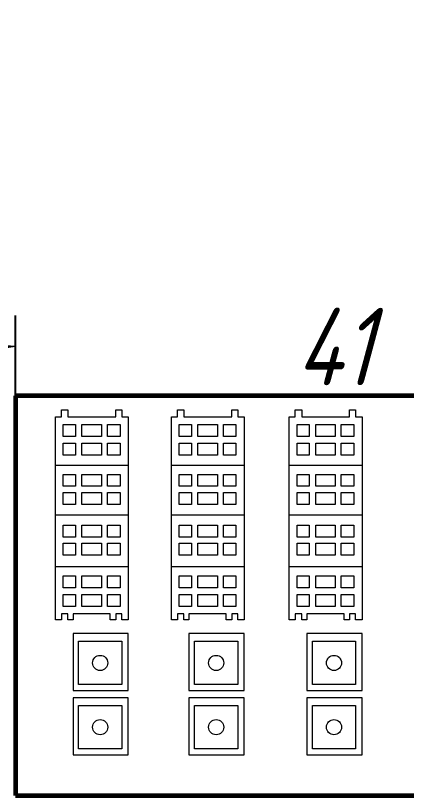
# Model space of a CAD drawing. Header units: millimetres. Extents: x 65 to 189, y 147 to 292.
# Drawn here: x 134.8 to 160, y 241.6 to 291.9 of the extents above; entities that cross this region are included whole.
import ezdxf

# ---------------------------------------------------------------- set-up
doc = ezdxf.new("R2010")
doc.units = ezdxf.units.MM
doc.linetypes.add('K5LT_BASIC', pattern=[0])
doc.linetypes.add('K5LT_THIN', pattern=[0])
doc.styles.add('KDIMTEXTSTYLE', font='GOST_AU.SHX', dxfattribs={"width": 0.96, "oblique": 15, "height": 5})
doc.dimstyles.new('KDIMSTYLE (1.00)', dxfattribs={"dimtxt": 5, "dimasz": 1, "dimexe": 2, "dimexo": 0, "dimgap": 1, "dimtad": 1, "dimtxsty": 'KDIMTEXTSTYLE', "dimsah": 1, "dimcen": 0, "dimdle": 1, "dimadec": 0, "dimazin": 0, "dimtfac": 0.667, "dimtmove": 0, "dimatfit": 3, "dimfxl": 1, "dimtvp": 1, "dimtolj": 1, "dimtzin": 0, "dimarcsym": 0})

# ---------------------------------------------------------------- blocks, each defined once
blk = doc.blocks.new('KDIMARROW_01')
blk.add_hatch(color=0).paths.add_polyline_path([(0, 0), (-5, 0.658262491226197), (-4.5, 6e-16), (-5, -0.6582624912261956)])
at = {"color": 0, "linetype": 'K5LT_THIN', "lineweight": 18}
for p, q in [((-4.5, 6e-16), (-5, 0.658262491226197)), ((-5, 0.658262491226197), (0, 0)), ((0, 0), (-5, -0.6582624912261956)), ((-5, -0.6582624912261956), (-4.5, 6e-16)), ((0, 0), (-1, 0))]:
    blk.add_line(p, q, dxfattribs=at)
blk = doc.blocks.new('U4')
at = {"color": 5, "linetype": 'K5LT_BASIC', "lineweight": 60, "true_color": 0x0000ff}
for p, q in [((175.8051027129481, 267.413889460941), (134.8051027129481, 267.413889460941)), ((134.8051027129481, 267.413889460941), (134.8051027129481, 241.6427133717227)), ((175.8051027129481, 241.6427133717227), (175.8051027129481, 267.413889460941)), ((134.8051027129481, 241.6427133717227), (175.8051027129481, 241.6427133717227))]:
    blk.add_line(p, q, dxfattribs=at)
blk = doc.blocks.new('U7')
at = {"color": 7, "linetype": 'K5LT_THIN', "lineweight": 18}
for p, q in [((137.8738503976063, 265.549810247536), (138.663803603035, 265.549810247536)), ((137.8738503976063, 264.7782662943977), (137.8738503976063, 265.549810247536)), ((138.663803603035, 265.549810247536), (138.663803603035, 264.7782662943977)), ((138.663803603035, 264.7782662943977), (137.8738503976063, 264.7782662943977))]:
    blk.add_line(p, q, dxfattribs=at)
blk = doc.blocks.new('U8')
at = {"color": 7, "linetype": 'K5LT_THIN', "lineweight": 18}
for p, q in [((139.0759531015196, 265.549810247536), (140.3295744927433, 265.549810247536)), ((139.0759531015196, 264.7782662943977), (139.0759531015196, 265.549810247536)), ((140.3295744927433, 265.549810247536), (140.3295744927433, 264.7782662943977)), ((140.3295744927433, 264.7782662943977), (139.0759531015196, 264.7782662943977))]:
    blk.add_line(p, q, dxfattribs=at)
blk = doc.blocks.new('U9')
at = {"color": 7, "linetype": 'K5LT_THIN', "lineweight": 18}
for p, q in [((140.7245510954577, 265.549810247536), (141.5316771966566, 265.549810247536)), ((140.7245510954577, 264.7782662943977), (140.7245510954577, 265.549810247536)), ((141.5316771966566, 265.549810247536), (141.5316771966566, 264.7782662943977)), ((141.5316771966566, 264.7782662943977), (140.7245510954577, 264.7782662943977))]:
    blk.add_line(p, q, dxfattribs=at)
blk = doc.blocks.new('U6')
for name in ['U7', 'U8', 'U9']:
    blk.add_blockref(name, (0, 0))
blk = doc.blocks.new('U11')
at = {"color": 7, "linetype": 'K5LT_THIN', "lineweight": 18}
for p, q in [((137.8738503976063, 264.3628195504002), (138.663803603035, 264.3628195504002)), ((137.8738503976063, 263.591275597262), (137.8738503976063, 264.3628195504002)), ((138.663803603035, 264.3628195504002), (138.663803603035, 263.591275597262)), ((138.663803603035, 263.591275597262), (137.8738503976063, 263.591275597262))]:
    blk.add_line(p, q, dxfattribs=at)
blk = doc.blocks.new('U12')
at = {"color": 7, "linetype": 'K5LT_THIN', "lineweight": 18}
for p, q in [((139.0759531015196, 264.3628195504002), (140.3295744927433, 264.3628195504002)), ((139.0759531015196, 263.591275597262), (139.0759531015196, 264.3628195504002)), ((140.3295744927433, 264.3628195504002), (140.3295744927433, 263.591275597262)), ((140.3295744927433, 263.591275597262), (139.0759531015196, 263.591275597262))]:
    blk.add_line(p, q, dxfattribs=at)
blk = doc.blocks.new('U13')
at = {"color": 7, "linetype": 'K5LT_THIN', "lineweight": 18}
for p, q in [((140.7245510954577, 264.3628195504002), (141.5316771966566, 264.3628195504002)), ((140.7245510954577, 263.591275597262), (140.7245510954577, 264.3628195504002)), ((141.5316771966566, 264.3628195504002), (141.5316771966566, 263.591275597262)), ((141.5316771966566, 263.591275597262), (140.7245510954577, 263.591275597262))]:
    blk.add_line(p, q, dxfattribs=at)
blk = doc.blocks.new('U10')
for name in ['U11', 'U12', 'U13']:
    blk.add_blockref(name, (0, 0))
blk = doc.blocks.new('U15')
at = {"color": 7, "linetype": 'K5LT_THIN', "lineweight": 18}
for p, q in [((137.8738503976063, 262.3449353652694), (138.663803603035, 262.3449353652694)), ((137.8738503976063, 261.5733914121312), (137.8738503976063, 262.3449353652694)), ((138.663803603035, 262.3449353652694), (138.663803603035, 261.5733914121312)), ((138.663803603035, 261.5733914121312), (137.8738503976063, 261.5733914121312))]:
    blk.add_line(p, q, dxfattribs=at)
blk = doc.blocks.new('U16')
at = {"color": 7, "linetype": 'K5LT_THIN', "lineweight": 18}
for p, q in [((139.0759531015196, 262.3449353652694), (140.3295744927433, 262.3449353652694)), ((139.0759531015196, 261.5733914121312), (139.0759531015196, 262.3449353652694)), ((140.3295744927433, 262.3449353652694), (140.3295744927433, 261.5733914121312)), ((140.3295744927433, 261.5733914121312), (139.0759531015196, 261.5733914121312))]:
    blk.add_line(p, q, dxfattribs=at)
blk = doc.blocks.new('U17')
at = {"color": 7, "linetype": 'K5LT_THIN', "lineweight": 18}
for p, q in [((140.7245510954577, 262.3449353652694), (141.5316771966566, 262.3449353652694)), ((140.7245510954577, 261.5733914121312), (140.7245510954577, 262.3449353652694)), ((141.5316771966566, 262.3449353652694), (141.5316771966566, 261.5733914121312)), ((141.5316771966566, 261.5733914121312), (140.7245510954577, 261.5733914121312))]:
    blk.add_line(p, q, dxfattribs=at)
blk = doc.blocks.new('U14')
for name in ['U15', 'U16', 'U17']:
    blk.add_blockref(name, (0, 0))
blk = doc.blocks.new('U19')
at = {"color": 7, "linetype": 'K5LT_THIN', "lineweight": 18}
for p, q in [((137.8738503976063, 261.1657236434488), (138.663803603035, 261.1657236434488)), ((137.8738503976063, 260.3941796903106), (137.8738503976063, 261.1657236434488)), ((138.663803603035, 261.1657236434488), (138.663803603035, 260.3941796903106)), ((138.663803603035, 260.3941796903106), (137.8738503976063, 260.3941796903106))]:
    blk.add_line(p, q, dxfattribs=at)
blk = doc.blocks.new('U20')
at = {"color": 7, "linetype": 'K5LT_THIN', "lineweight": 18}
for p, q in [((139.0759531015196, 261.1657236434488), (140.3295744927433, 261.1657236434488)), ((139.0759531015196, 260.3941796903106), (139.0759531015196, 261.1657236434488)), ((140.3295744927433, 261.1657236434488), (140.3295744927433, 260.3941796903106)), ((140.3295744927433, 260.3941796903106), (139.0759531015196, 260.3941796903106))]:
    blk.add_line(p, q, dxfattribs=at)
blk = doc.blocks.new('U21')
at = {"color": 7, "linetype": 'K5LT_THIN', "lineweight": 18}
for p, q in [((140.7245510954577, 261.1657236434488), (141.5316771966566, 261.1657236434488)), ((140.7245510954577, 260.3941796903106), (140.7245510954577, 261.1657236434488)), ((141.5316771966566, 261.1657236434488), (141.5316771966566, 260.3941796903106)), ((141.5316771966566, 260.3941796903106), (140.7245510954577, 260.3941796903106))]:
    blk.add_line(p, q, dxfattribs=at)
blk = doc.blocks.new('U18')
for name in ['U19', 'U20', 'U21']:
    blk.add_blockref(name, (0, 0))
blk = doc.blocks.new('U23')
at = {"color": 7, "linetype": 'K5LT_THIN', "lineweight": 18}
for p, q in [((137.8738503976063, 259.0635393340673), (138.663803603035, 259.0635393340673)), ((137.8738503976063, 258.2919953809291), (137.8738503976063, 259.0635393340673)), ((138.663803603035, 259.0635393340673), (138.663803603035, 258.2919953809291)), ((138.663803603035, 258.2919953809291), (137.8738503976063, 258.2919953809291))]:
    blk.add_line(p, q, dxfattribs=at)
blk = doc.blocks.new('U24')
at = {"color": 7, "linetype": 'K5LT_THIN', "lineweight": 18}
for p, q in [((139.0759531015196, 259.0635393340673), (140.3295744927433, 259.0635393340673)), ((139.0759531015196, 258.2919953809291), (139.0759531015196, 259.0635393340673)), ((140.3295744927433, 259.0635393340673), (140.3295744927433, 258.2919953809291)), ((140.3295744927433, 258.2919953809291), (139.0759531015196, 258.2919953809291))]:
    blk.add_line(p, q, dxfattribs=at)
blk = doc.blocks.new('U25')
at = {"color": 7, "linetype": 'K5LT_THIN', "lineweight": 18}
for p, q in [((140.7245510954577, 259.0635393340673), (141.5316771966566, 259.0635393340673)), ((140.7245510954577, 258.2919953809291), (140.7245510954577, 259.0635393340673)), ((141.5316771966566, 259.0635393340673), (141.5316771966566, 258.2919953809291)), ((141.5316771966566, 258.2919953809291), (140.7245510954577, 258.2919953809291))]:
    blk.add_line(p, q, dxfattribs=at)
blk = doc.blocks.new('U22')
for name in ['U23', 'U24', 'U25']:
    blk.add_blockref(name, (0, 0))
blk = doc.blocks.new('U27')
at = {"color": 7, "linetype": 'K5LT_THIN', "lineweight": 18}
for p, q in [((137.8738503976063, 257.9028734471129), (138.663803603035, 257.9028734471129)), ((137.8738503976063, 257.1313294939747), (137.8738503976063, 257.9028734471129)), ((138.663803603035, 257.9028734471129), (138.663803603035, 257.1313294939747)), ((138.663803603035, 257.1313294939747), (137.8738503976063, 257.1313294939747))]:
    blk.add_line(p, q, dxfattribs=at)
blk = doc.blocks.new('U28')
at = {"color": 7, "linetype": 'K5LT_THIN', "lineweight": 18}
for p, q in [((139.0759531015196, 257.9028734471129), (140.3295744927433, 257.9028734471129)), ((139.0759531015196, 257.1313294939747), (139.0759531015196, 257.9028734471129)), ((140.3295744927433, 257.9028734471129), (140.3295744927433, 257.1313294939747)), ((140.3295744927433, 257.1313294939747), (139.0759531015196, 257.1313294939747))]:
    blk.add_line(p, q, dxfattribs=at)
blk = doc.blocks.new('U29')
at = {"color": 7, "linetype": 'K5LT_THIN', "lineweight": 18}
for p, q in [((140.7245510954577, 257.9028734471129), (141.5316771966566, 257.9028734471129)), ((140.7245510954577, 257.1313294939747), (140.7245510954577, 257.9028734471129)), ((141.5316771966566, 257.9028734471129), (141.5316771966566, 257.1313294939747)), ((141.5316771966566, 257.1313294939747), (140.7245510954577, 257.1313294939747))]:
    blk.add_line(p, q, dxfattribs=at)
blk = doc.blocks.new('U26')
for name in ['U27', 'U28', 'U29']:
    blk.add_blockref(name, (0, 0))
blk = doc.blocks.new('U31')
at = {"color": 7, "linetype": 'K5LT_THIN', "lineweight": 18}
for p, q in [((137.8738503976063, 254.6056774592366), (138.663803603035, 254.6056774592366)), ((137.8738503976063, 253.8341335060984), (137.8738503976063, 254.6056774592366)), ((138.663803603035, 254.6056774592366), (138.663803603035, 253.8341335060984)), ((138.663803603035, 253.8341335060984), (137.8738503976063, 253.8341335060984))]:
    blk.add_line(p, q, dxfattribs=at)
blk = doc.blocks.new('U32')
at = {"color": 7, "linetype": 'K5LT_THIN', "lineweight": 18}
for p, q in [((139.0759531015196, 254.6056774592366), (140.3295744927433, 254.6056774592366)), ((139.0759531015196, 253.8341335060984), (139.0759531015196, 254.6056774592366)), ((140.3295744927433, 254.6056774592366), (140.3295744927433, 253.8341335060984)), ((140.3295744927433, 253.8341335060984), (139.0759531015196, 253.8341335060984))]:
    blk.add_line(p, q, dxfattribs=at)
blk = doc.blocks.new('U33')
at = {"color": 7, "linetype": 'K5LT_THIN', "lineweight": 18}
for p, q in [((140.7245510954577, 254.6056774592366), (141.5316771966566, 254.6056774592366)), ((140.7245510954577, 253.8341335060984), (140.7245510954577, 254.6056774592366)), ((141.5316771966566, 254.6056774592366), (141.5316771966566, 253.8341335060984)), ((141.5316771966566, 253.8341335060984), (140.7245510954577, 253.8341335060984))]:
    blk.add_line(p, q, dxfattribs=at)
blk = doc.blocks.new('U30')
for name in ['U31', 'U32', 'U33']:
    blk.add_blockref(name, (0, 0))
blk = doc.blocks.new('U35')
at = {"color": 7, "linetype": 'K5LT_THIN', "lineweight": 18}
for p, q in [((137.8738503976063, 255.7906072673797), (138.663803603035, 255.7906072673797)), ((137.8738503976063, 255.0190633142414), (137.8738503976063, 255.7906072673797)), ((138.663803603035, 255.7906072673797), (138.663803603035, 255.0190633142414)), ((138.663803603035, 255.0190633142414), (137.8738503976063, 255.0190633142414))]:
    blk.add_line(p, q, dxfattribs=at)
blk = doc.blocks.new('U36')
at = {"color": 7, "linetype": 'K5LT_THIN', "lineweight": 18}
for p, q in [((139.0759531015196, 255.7906072673797), (140.3295744927433, 255.7906072673797)), ((139.0759531015196, 255.0190633142414), (139.0759531015196, 255.7906072673797)), ((140.3295744927433, 255.7906072673797), (140.3295744927433, 255.0190633142414)), ((140.3295744927433, 255.0190633142414), (139.0759531015196, 255.0190633142414))]:
    blk.add_line(p, q, dxfattribs=at)
blk = doc.blocks.new('U37')
at = {"color": 7, "linetype": 'K5LT_THIN', "lineweight": 18}
for p, q in [((140.7245510954577, 255.7906072673797), (141.5316771966566, 255.7906072673797)), ((140.7245510954577, 255.0190633142414), (140.7245510954577, 255.7906072673797)), ((141.5316771966566, 255.7906072673797), (141.5316771966566, 255.0190633142414)), ((141.5316771966566, 255.0190633142414), (140.7245510954577, 255.0190633142414))]:
    blk.add_line(p, q, dxfattribs=at)
blk = doc.blocks.new('U34')
for name in ['U35', 'U36', 'U37']:
    blk.add_blockref(name, (0, 0))
blk = doc.blocks.new('U39')
at = {"color": 7, "linetype": 'K5LT_THIN', "lineweight": 18}
for p, q in [((142.0639028199064, 252.083732309976), (138.5029307284991, 252.083732309976)), ((138.5029307284991, 252.083732309976), (138.5029307284991, 248.4040611488551)), ((142.0639028199064, 248.4040611488551), (142.0639028199064, 252.083732309976)), ((138.5029307284991, 248.4040611488551), (142.0639028199064, 248.4040611488551))]:
    blk.add_line(p, q, dxfattribs=at)
blk = doc.blocks.new('U40')
at = {"color": 7, "linetype": 'K5LT_THIN', "lineweight": 18}
for p, q in [((138.8590279376398, 251.5792612636933), (141.6484560759089, 251.5792612636933)), ((138.8590279376398, 248.7898331254243), (138.8590279376398, 251.5792612636933)), ((141.6484560759089, 251.5792612636933), (141.6484560759089, 248.7898331254243)), ((141.6484560759089, 248.7898331254243), (138.8590279376398, 248.7898331254243))]:
    blk.add_line(p, q, dxfattribs=at)
blk = doc.blocks.new('U38')
at = {"color": 7, "linetype": 'K5LT_THIN', "lineweight": 18}
blk.add_circle((140.2537420067744, 250.1845471945588), 0.4885360122750058, dxfattribs=at)
for name in ['U39', 'U40']:
    blk.add_blockref(name, (0, 0))
blk = doc.blocks.new('U42')
at = {"color": 7, "linetype": 'K5LT_THIN', "lineweight": 18}
for p, q in [((142.0639028199064, 247.9425939004033), (138.5029307284991, 247.9425939004033)), ((138.5029307284991, 247.9425939004033), (138.5029307284991, 244.2629227392824)), ((142.0639028199064, 244.2629227392824), (142.0639028199064, 247.9425939004033)), ((138.5029307284991, 244.2629227392824), (142.0639028199064, 244.2629227392824))]:
    blk.add_line(p, q, dxfattribs=at)
blk = doc.blocks.new('U43')
at = {"color": 7, "linetype": 'K5LT_THIN', "lineweight": 18}
for p, q in [((138.8590279376398, 247.4381228541206), (141.6484560759089, 247.4381228541206)), ((138.8590279376398, 244.6486947158515), (138.8590279376398, 247.4381228541206)), ((141.6484560759089, 247.4381228541206), (141.6484560759089, 244.6486947158515)), ((141.6484560759089, 244.6486947158515), (138.8590279376398, 244.6486947158515))]:
    blk.add_line(p, q, dxfattribs=at)
blk = doc.blocks.new('U41')
at = {"color": 7, "linetype": 'K5LT_THIN', "lineweight": 18}
blk.add_circle((140.2537420067744, 246.043408784986), 0.4885360122750058, dxfattribs=at)
for name in ['U42', 'U43']:
    blk.add_blockref(name, (0, 0))
blk = doc.blocks.new('U5')
at = {"color": 7, "linetype": 'K5LT_THIN', "lineweight": 18}
for p, q in [((137.3752895662201, 266.0605477687497), (137.7610615427893, 266.0605477687497)), ((137.3752895662201, 252.9739753328278), (137.3752895662201, 266.0605477687497)), ((137.7610615427893, 266.0605477687497), (137.7610615427893, 266.4994028052446)), ((137.7610615427893, 266.4994028052446), (138.1765082867868, 266.4994028052446)), ((138.1765082867868, 266.4994028052446), (138.1765082867868, 266.0605477687497)), ((138.1765082867868, 266.0605477687497), (141.2626840993398, 266.0605477687497)), ((141.2626840993398, 266.0605477687497), (141.2626840993398, 266.4994028052446)), ((141.2626840993398, 266.4994028052446), (141.6484560759089, 266.4994028052446)), ((141.6484560759089, 266.4994028052446), (141.6484560759089, 266.0605477687497)), ((141.6484560759089, 266.0605477687497), (142.0639028199064, 266.0605477687497)), ((142.0639028199064, 266.0605477687497), (142.0639028199064, 252.9739753328278)), ((137.3752895662201, 262.9384307138373), (142.0639028199064, 262.9384307138373)), ((137.3752895662201, 259.7331861062468), (142.0639028199064, 259.7331861062468)), ((137.3752895662201, 256.4084189675075), (142.0639028199064, 256.4084189675075)), ((137.7610615427893, 252.9739753328278), (137.3752895662201, 252.9739753328278)), ((138.1765082867868, 253.359747309397), (137.7610615427893, 253.359747309397)), ((137.7610615427893, 253.359747309397), (137.7610615427893, 252.9739753328278)), ((138.1765082867868, 252.9739753328278), (138.1765082867868, 253.359747309397)), ((138.5029307284991, 252.9739753328278), (138.1765082867868, 252.9739753328278)), ((140.9065868901991, 253.359747309397), (138.5029307284991, 253.359747309397)), ((138.5029307284991, 253.359747309397), (138.5029307284991, 252.9739753328278)), ((140.9065868901991, 252.9739753328278), (140.9065868901991, 253.359747309397)), ((141.2626840993398, 252.9739753328278), (140.9065868901991, 252.9739753328278)), ((141.6484560759089, 253.359747309397), (141.2626840993398, 253.359747309397)), ((141.2626840993398, 253.359747309397), (141.2626840993398, 252.9739753328278)), ((141.6484560759089, 252.9739753328278), (141.6484560759089, 253.359747309397)), ((142.0639028199064, 252.9739753328278), (141.6484560759089, 252.9739753328278))]:
    blk.add_line(p, q, dxfattribs=at)
for name in ['U6', 'U10', 'U14', 'U18', 'U22', 'U26', 'U34', 'U30', 'U38', 'U41']:
    blk.add_blockref(name, (0, 0))
blk = doc.blocks.new('U46')
at = {"color": 7, "linetype": 'K5LT_THIN', "lineweight": 18}
for p, q in [((145.3456247084563, 265.549810247536), (146.135577913885, 265.549810247536)), ((145.3456247084563, 264.7782662943977), (145.3456247084563, 265.549810247536)), ((146.135577913885, 265.549810247536), (146.135577913885, 264.7782662943977)), ((146.135577913885, 264.7782662943977), (145.3456247084563, 264.7782662943977))]:
    blk.add_line(p, q, dxfattribs=at)
blk = doc.blocks.new('U47')
at = {"color": 7, "linetype": 'K5LT_THIN', "lineweight": 18}
for p, q in [((146.5477274123696, 265.549810247536), (147.8013488035934, 265.549810247536)), ((146.5477274123696, 264.7782662943977), (146.5477274123696, 265.549810247536)), ((147.8013488035934, 265.549810247536), (147.8013488035934, 264.7782662943977)), ((147.8013488035934, 264.7782662943977), (146.5477274123696, 264.7782662943977))]:
    blk.add_line(p, q, dxfattribs=at)
blk = doc.blocks.new('U48')
at = {"color": 7, "linetype": 'K5LT_THIN', "lineweight": 18}
for p, q in [((148.1963254063077, 265.549810247536), (149.0034515075066, 265.549810247536)), ((148.1963254063077, 264.7782662943977), (148.1963254063077, 265.549810247536)), ((149.0034515075066, 265.549810247536), (149.0034515075066, 264.7782662943977)), ((149.0034515075066, 264.7782662943977), (148.1963254063077, 264.7782662943977))]:
    blk.add_line(p, q, dxfattribs=at)
blk = doc.blocks.new('U45')
for name in ['U46', 'U47', 'U48']:
    blk.add_blockref(name, (0, 0))
blk = doc.blocks.new('U50')
at = {"color": 7, "linetype": 'K5LT_THIN', "lineweight": 18}
for p, q in [((145.3456247084563, 264.3628195504002), (146.135577913885, 264.3628195504002)), ((145.3456247084563, 263.591275597262), (145.3456247084563, 264.3628195504002)), ((146.135577913885, 264.3628195504002), (146.135577913885, 263.591275597262)), ((146.135577913885, 263.591275597262), (145.3456247084563, 263.591275597262))]:
    blk.add_line(p, q, dxfattribs=at)
blk = doc.blocks.new('U51')
at = {"color": 7, "linetype": 'K5LT_THIN', "lineweight": 18}
for p, q in [((146.5477274123696, 264.3628195504002), (147.8013488035934, 264.3628195504002)), ((146.5477274123696, 263.591275597262), (146.5477274123696, 264.3628195504002)), ((147.8013488035934, 264.3628195504002), (147.8013488035934, 263.591275597262)), ((147.8013488035934, 263.591275597262), (146.5477274123696, 263.591275597262))]:
    blk.add_line(p, q, dxfattribs=at)
blk = doc.blocks.new('U52')
at = {"color": 7, "linetype": 'K5LT_THIN', "lineweight": 18}
for p, q in [((148.1963254063077, 264.3628195504002), (149.0034515075066, 264.3628195504002)), ((148.1963254063077, 263.591275597262), (148.1963254063077, 264.3628195504002)), ((149.0034515075066, 264.3628195504002), (149.0034515075066, 263.591275597262)), ((149.0034515075066, 263.591275597262), (148.1963254063077, 263.591275597262))]:
    blk.add_line(p, q, dxfattribs=at)
blk = doc.blocks.new('U49')
for name in ['U50', 'U51', 'U52']:
    blk.add_blockref(name, (0, 0))
blk = doc.blocks.new('U54')
at = {"color": 7, "linetype": 'K5LT_THIN', "lineweight": 18}
for p, q in [((145.3456247084563, 262.3449353652694), (146.135577913885, 262.3449353652694)), ((145.3456247084563, 261.5733914121312), (145.3456247084563, 262.3449353652694)), ((146.135577913885, 262.3449353652694), (146.135577913885, 261.5733914121312)), ((146.135577913885, 261.5733914121312), (145.3456247084563, 261.5733914121312))]:
    blk.add_line(p, q, dxfattribs=at)
blk = doc.blocks.new('U55')
at = {"color": 7, "linetype": 'K5LT_THIN', "lineweight": 18}
for p, q in [((146.5477274123696, 262.3449353652694), (147.8013488035934, 262.3449353652694)), ((146.5477274123696, 261.5733914121312), (146.5477274123696, 262.3449353652694)), ((147.8013488035934, 262.3449353652694), (147.8013488035934, 261.5733914121312)), ((147.8013488035934, 261.5733914121312), (146.5477274123696, 261.5733914121312))]:
    blk.add_line(p, q, dxfattribs=at)
blk = doc.blocks.new('U56')
at = {"color": 7, "linetype": 'K5LT_THIN', "lineweight": 18}
for p, q in [((148.1963254063077, 262.3449353652694), (149.0034515075066, 262.3449353652694)), ((148.1963254063077, 261.5733914121312), (148.1963254063077, 262.3449353652694)), ((149.0034515075066, 262.3449353652694), (149.0034515075066, 261.5733914121312)), ((149.0034515075066, 261.5733914121312), (148.1963254063077, 261.5733914121312))]:
    blk.add_line(p, q, dxfattribs=at)
blk = doc.blocks.new('U53')
for name in ['U54', 'U55', 'U56']:
    blk.add_blockref(name, (0, 0))
blk = doc.blocks.new('U58')
at = {"color": 7, "linetype": 'K5LT_THIN', "lineweight": 18}
for p, q in [((145.3456247084563, 261.1657236434488), (146.135577913885, 261.1657236434488)), ((145.3456247084563, 260.3941796903106), (145.3456247084563, 261.1657236434488)), ((146.135577913885, 261.1657236434488), (146.135577913885, 260.3941796903106)), ((146.135577913885, 260.3941796903106), (145.3456247084563, 260.3941796903106))]:
    blk.add_line(p, q, dxfattribs=at)
blk = doc.blocks.new('U59')
at = {"color": 7, "linetype": 'K5LT_THIN', "lineweight": 18}
for p, q in [((146.5477274123696, 261.1657236434488), (147.8013488035934, 261.1657236434488)), ((146.5477274123696, 260.3941796903106), (146.5477274123696, 261.1657236434488)), ((147.8013488035934, 261.1657236434488), (147.8013488035934, 260.3941796903106)), ((147.8013488035934, 260.3941796903106), (146.5477274123696, 260.3941796903106))]:
    blk.add_line(p, q, dxfattribs=at)
blk = doc.blocks.new('U60')
at = {"color": 7, "linetype": 'K5LT_THIN', "lineweight": 18}
for p, q in [((148.1963254063077, 261.1657236434488), (149.0034515075066, 261.1657236434488)), ((148.1963254063077, 260.3941796903106), (148.1963254063077, 261.1657236434488)), ((149.0034515075066, 261.1657236434488), (149.0034515075066, 260.3941796903106)), ((149.0034515075066, 260.3941796903106), (148.1963254063077, 260.3941796903106))]:
    blk.add_line(p, q, dxfattribs=at)
blk = doc.blocks.new('U57')
for name in ['U58', 'U59', 'U60']:
    blk.add_blockref(name, (0, 0))
blk = doc.blocks.new('U62')
at = {"color": 7, "linetype": 'K5LT_THIN', "lineweight": 18}
for p, q in [((145.3456247084563, 259.0635393340673), (146.135577913885, 259.0635393340673)), ((145.3456247084563, 258.2919953809291), (145.3456247084563, 259.0635393340673)), ((146.135577913885, 259.0635393340673), (146.135577913885, 258.2919953809291)), ((146.135577913885, 258.2919953809291), (145.3456247084563, 258.2919953809291))]:
    blk.add_line(p, q, dxfattribs=at)
blk = doc.blocks.new('U63')
at = {"color": 7, "linetype": 'K5LT_THIN', "lineweight": 18}
for p, q in [((146.5477274123696, 259.0635393340673), (147.8013488035934, 259.0635393340673)), ((146.5477274123696, 258.2919953809291), (146.5477274123696, 259.0635393340673)), ((147.8013488035934, 259.0635393340673), (147.8013488035934, 258.2919953809291)), ((147.8013488035934, 258.2919953809291), (146.5477274123696, 258.2919953809291))]:
    blk.add_line(p, q, dxfattribs=at)
blk = doc.blocks.new('U64')
at = {"color": 7, "linetype": 'K5LT_THIN', "lineweight": 18}
for p, q in [((148.1963254063077, 259.0635393340673), (149.0034515075066, 259.0635393340673)), ((148.1963254063077, 258.2919953809291), (148.1963254063077, 259.0635393340673)), ((149.0034515075066, 259.0635393340673), (149.0034515075066, 258.2919953809291)), ((149.0034515075066, 258.2919953809291), (148.1963254063077, 258.2919953809291))]:
    blk.add_line(p, q, dxfattribs=at)
blk = doc.blocks.new('U61')
for name in ['U62', 'U63', 'U64']:
    blk.add_blockref(name, (0, 0))
blk = doc.blocks.new('U66')
at = {"color": 7, "linetype": 'K5LT_THIN', "lineweight": 18}
for p, q in [((145.3456247084563, 257.9028734471129), (146.135577913885, 257.9028734471129)), ((145.3456247084563, 257.1313294939747), (145.3456247084563, 257.9028734471129)), ((146.135577913885, 257.9028734471129), (146.135577913885, 257.1313294939747)), ((146.135577913885, 257.1313294939747), (145.3456247084563, 257.1313294939747))]:
    blk.add_line(p, q, dxfattribs=at)
blk = doc.blocks.new('U67')
at = {"color": 7, "linetype": 'K5LT_THIN', "lineweight": 18}
for p, q in [((146.5477274123696, 257.9028734471129), (147.8013488035934, 257.9028734471129)), ((146.5477274123696, 257.1313294939747), (146.5477274123696, 257.9028734471129)), ((147.8013488035934, 257.9028734471129), (147.8013488035934, 257.1313294939747)), ((147.8013488035934, 257.1313294939747), (146.5477274123696, 257.1313294939747))]:
    blk.add_line(p, q, dxfattribs=at)
blk = doc.blocks.new('U68')
at = {"color": 7, "linetype": 'K5LT_THIN', "lineweight": 18}
for p, q in [((148.1963254063077, 257.9028734471129), (149.0034515075066, 257.9028734471129)), ((148.1963254063077, 257.1313294939747), (148.1963254063077, 257.9028734471129)), ((149.0034515075066, 257.9028734471129), (149.0034515075066, 257.1313294939747)), ((149.0034515075066, 257.1313294939747), (148.1963254063077, 257.1313294939747))]:
    blk.add_line(p, q, dxfattribs=at)
blk = doc.blocks.new('U65')
for name in ['U66', 'U67', 'U68']:
    blk.add_blockref(name, (0, 0))
blk = doc.blocks.new('U70')
at = {"color": 7, "linetype": 'K5LT_THIN', "lineweight": 18}
for p, q in [((145.3456247084563, 254.6056774592366), (146.135577913885, 254.6056774592366)), ((145.3456247084563, 253.8341335060984), (145.3456247084563, 254.6056774592366)), ((146.135577913885, 254.6056774592366), (146.135577913885, 253.8341335060984)), ((146.135577913885, 253.8341335060984), (145.3456247084563, 253.8341335060984))]:
    blk.add_line(p, q, dxfattribs=at)
blk = doc.blocks.new('U71')
at = {"color": 7, "linetype": 'K5LT_THIN', "lineweight": 18}
for p, q in [((146.5477274123696, 254.6056774592366), (147.8013488035934, 254.6056774592366)), ((146.5477274123696, 253.8341335060984), (146.5477274123696, 254.6056774592366)), ((147.8013488035934, 254.6056774592366), (147.8013488035934, 253.8341335060984)), ((147.8013488035934, 253.8341335060984), (146.5477274123696, 253.8341335060984))]:
    blk.add_line(p, q, dxfattribs=at)
blk = doc.blocks.new('U72')
at = {"color": 7, "linetype": 'K5LT_THIN', "lineweight": 18}
for p, q in [((148.1963254063077, 254.6056774592366), (149.0034515075066, 254.6056774592366)), ((148.1963254063077, 253.8341335060984), (148.1963254063077, 254.6056774592366)), ((149.0034515075066, 254.6056774592366), (149.0034515075066, 253.8341335060984)), ((149.0034515075066, 253.8341335060984), (148.1963254063077, 253.8341335060984))]:
    blk.add_line(p, q, dxfattribs=at)
blk = doc.blocks.new('U69')
for name in ['U70', 'U71', 'U72']:
    blk.add_blockref(name, (0, 0))
blk = doc.blocks.new('U74')
at = {"color": 7, "linetype": 'K5LT_THIN', "lineweight": 18}
for p, q in [((145.3456247084563, 255.7906072673797), (146.135577913885, 255.7906072673797)), ((145.3456247084563, 255.0190633142414), (145.3456247084563, 255.7906072673797)), ((146.135577913885, 255.7906072673797), (146.135577913885, 255.0190633142414)), ((146.135577913885, 255.0190633142414), (145.3456247084563, 255.0190633142414))]:
    blk.add_line(p, q, dxfattribs=at)
blk = doc.blocks.new('U75')
at = {"color": 7, "linetype": 'K5LT_THIN', "lineweight": 18}
for p, q in [((146.5477274123696, 255.7906072673797), (147.8013488035934, 255.7906072673797)), ((146.5477274123696, 255.0190633142414), (146.5477274123696, 255.7906072673797)), ((147.8013488035934, 255.7906072673797), (147.8013488035934, 255.0190633142414)), ((147.8013488035934, 255.0190633142414), (146.5477274123696, 255.0190633142414))]:
    blk.add_line(p, q, dxfattribs=at)
blk = doc.blocks.new('U76')
at = {"color": 7, "linetype": 'K5LT_THIN', "lineweight": 18}
for p, q in [((148.1963254063077, 255.7906072673797), (149.0034515075066, 255.7906072673797)), ((148.1963254063077, 255.0190633142414), (148.1963254063077, 255.7906072673797)), ((149.0034515075066, 255.7906072673797), (149.0034515075066, 255.0190633142414)), ((149.0034515075066, 255.0190633142414), (148.1963254063077, 255.0190633142414))]:
    blk.add_line(p, q, dxfattribs=at)
blk = doc.blocks.new('U73')
for name in ['U74', 'U75', 'U76']:
    blk.add_blockref(name, (0, 0))
blk = doc.blocks.new('U78')
at = {"color": 7, "linetype": 'K5LT_THIN', "lineweight": 18}
for p, q in [((149.5356771307565, 252.083732309976), (145.9747050393491, 252.083732309976)), ((145.9747050393491, 252.083732309976), (145.9747050393491, 248.4040611488551)), ((149.5356771307565, 248.4040611488551), (149.5356771307565, 252.083732309976)), ((145.9747050393491, 248.4040611488551), (149.5356771307565, 248.4040611488551))]:
    blk.add_line(p, q, dxfattribs=at)
blk = doc.blocks.new('U79')
at = {"color": 7, "linetype": 'K5LT_THIN', "lineweight": 18}
for p, q in [((146.3308022484898, 251.5792612636933), (149.1202303867589, 251.5792612636933)), ((146.3308022484898, 248.7898331254243), (146.3308022484898, 251.5792612636933)), ((149.1202303867589, 251.5792612636933), (149.1202303867589, 248.7898331254243)), ((149.1202303867589, 248.7898331254243), (146.3308022484898, 248.7898331254243))]:
    blk.add_line(p, q, dxfattribs=at)
blk = doc.blocks.new('U77')
at = {"color": 7, "linetype": 'K5LT_THIN', "lineweight": 18}
blk.add_circle((147.7255163176244, 250.1845471945588), 0.4885360122750058, dxfattribs=at)
for name in ['U78', 'U79']:
    blk.add_blockref(name, (0, 0))
blk = doc.blocks.new('U81')
at = {"color": 7, "linetype": 'K5LT_THIN', "lineweight": 18}
for p, q in [((149.5356771307565, 247.9425939004033), (145.9747050393491, 247.9425939004033)), ((145.9747050393491, 247.9425939004033), (145.9747050393491, 244.2629227392824)), ((149.5356771307565, 244.2629227392824), (149.5356771307565, 247.9425939004033)), ((145.9747050393491, 244.2629227392824), (149.5356771307565, 244.2629227392824))]:
    blk.add_line(p, q, dxfattribs=at)
blk = doc.blocks.new('U82')
at = {"color": 7, "linetype": 'K5LT_THIN', "lineweight": 18}
for p, q in [((146.3308022484898, 247.4381228541206), (149.1202303867589, 247.4381228541206)), ((146.3308022484898, 244.6486947158515), (146.3308022484898, 247.4381228541206)), ((149.1202303867589, 247.4381228541206), (149.1202303867589, 244.6486947158515)), ((149.1202303867589, 244.6486947158515), (146.3308022484898, 244.6486947158515))]:
    blk.add_line(p, q, dxfattribs=at)
blk = doc.blocks.new('U80')
at = {"color": 7, "linetype": 'K5LT_THIN', "lineweight": 18}
blk.add_circle((147.7255163176244, 246.043408784986), 0.4885360122750058, dxfattribs=at)
for name in ['U81', 'U82']:
    blk.add_blockref(name, (0, 0))
blk = doc.blocks.new('U44')
at = {"color": 7, "linetype": 'K5LT_THIN', "lineweight": 18}
for p, q in [((144.8470638770702, 266.0605477687497), (145.2328358536393, 266.0605477687497)), ((144.8470638770702, 252.9739753328278), (144.8470638770702, 266.0605477687497)), ((145.2328358536393, 266.0605477687497), (145.2328358536393, 266.4994028052446)), ((145.2328358536393, 266.4994028052446), (145.6482825976368, 266.4994028052446)), ((145.6482825976368, 266.4994028052446), (145.6482825976368, 266.0605477687497)), ((145.6482825976368, 266.0605477687497), (148.7344584101898, 266.0605477687497)), ((148.7344584101898, 266.0605477687497), (148.7344584101898, 266.4994028052446)), ((148.7344584101898, 266.4994028052446), (149.1202303867589, 266.4994028052446)), ((149.1202303867589, 266.4994028052446), (149.1202303867589, 266.0605477687497)), ((149.1202303867589, 266.0605477687497), (149.5356771307565, 266.0605477687497)), ((149.5356771307565, 266.0605477687497), (149.5356771307565, 252.9739753328278)), ((144.8470638770702, 262.9384307138373), (149.5356771307565, 262.9384307138373)), ((144.8470638770702, 259.7331861062468), (149.5356771307565, 259.7331861062468)), ((144.8470638770702, 256.4084189675075), (149.5356771307565, 256.4084189675075)), ((145.2328358536393, 252.9739753328278), (144.8470638770702, 252.9739753328278)), ((145.6482825976368, 253.359747309397), (145.2328358536393, 253.359747309397)), ((145.2328358536393, 253.359747309397), (145.2328358536393, 252.9739753328278)), ((145.6482825976368, 252.9739753328278), (145.6482825976368, 253.359747309397)), ((145.9747050393491, 252.9739753328278), (145.6482825976368, 252.9739753328278)), ((148.3783612010491, 253.359747309397), (145.9747050393491, 253.359747309397)), ((145.9747050393491, 253.359747309397), (145.9747050393491, 252.9739753328278)), ((148.3783612010491, 252.9739753328278), (148.3783612010491, 253.359747309397)), ((148.7344584101898, 252.9739753328278), (148.3783612010491, 252.9739753328278)), ((149.1202303867589, 253.359747309397), (148.7344584101898, 253.359747309397)), ((148.7344584101898, 253.359747309397), (148.7344584101898, 252.9739753328278)), ((149.1202303867589, 252.9739753328278), (149.1202303867589, 253.359747309397)), ((149.5356771307565, 252.9739753328278), (149.1202303867589, 252.9739753328278))]:
    blk.add_line(p, q, dxfattribs=at)
for name in ['U45', 'U49', 'U53', 'U57', 'U61', 'U65', 'U73', 'U69', 'U77', 'U80']:
    blk.add_blockref(name, (0, 0))
blk = doc.blocks.new('U85')
at = {"color": 7, "linetype": 'K5LT_THIN', "lineweight": 18}
for p, q in [((152.9374190738831, 265.549810247536), (153.7273722793118, 265.549810247536)), ((152.9374190738831, 264.7782662943977), (152.9374190738831, 265.549810247536)), ((153.7273722793118, 265.549810247536), (153.7273722793118, 264.7782662943977)), ((153.7273722793118, 264.7782662943977), (152.9374190738831, 264.7782662943977))]:
    blk.add_line(p, q, dxfattribs=at)
blk = doc.blocks.new('U86')
at = {"color": 7, "linetype": 'K5LT_THIN', "lineweight": 18}
for p, q in [((154.1395217777963, 265.549810247536), (155.3931431690201, 265.549810247536)), ((154.1395217777963, 264.7782662943977), (154.1395217777963, 265.549810247536)), ((155.3931431690201, 265.549810247536), (155.3931431690201, 264.7782662943977)), ((155.3931431690201, 264.7782662943977), (154.1395217777963, 264.7782662943977))]:
    blk.add_line(p, q, dxfattribs=at)
blk = doc.blocks.new('U87')
at = {"color": 7, "linetype": 'K5LT_THIN', "lineweight": 18}
for p, q in [((155.7881197717345, 265.549810247536), (156.5952458729333, 265.549810247536)), ((155.7881197717345, 264.7782662943977), (155.7881197717345, 265.549810247536)), ((156.5952458729333, 265.549810247536), (156.5952458729333, 264.7782662943977)), ((156.5952458729333, 264.7782662943977), (155.7881197717345, 264.7782662943977))]:
    blk.add_line(p, q, dxfattribs=at)
blk = doc.blocks.new('U84')
for name in ['U85', 'U86', 'U87']:
    blk.add_blockref(name, (0, 0))
blk = doc.blocks.new('U89')
at = {"color": 7, "linetype": 'K5LT_THIN', "lineweight": 18}
for p, q in [((152.9374190738831, 264.3628195504002), (153.7273722793118, 264.3628195504002)), ((152.9374190738831, 263.591275597262), (152.9374190738831, 264.3628195504002)), ((153.7273722793118, 264.3628195504002), (153.7273722793118, 263.591275597262)), ((153.7273722793118, 263.591275597262), (152.9374190738831, 263.591275597262))]:
    blk.add_line(p, q, dxfattribs=at)
blk = doc.blocks.new('U90')
at = {"color": 7, "linetype": 'K5LT_THIN', "lineweight": 18}
for p, q in [((154.1395217777963, 264.3628195504002), (155.3931431690201, 264.3628195504002)), ((154.1395217777963, 263.591275597262), (154.1395217777963, 264.3628195504002)), ((155.3931431690201, 264.3628195504002), (155.3931431690201, 263.591275597262)), ((155.3931431690201, 263.591275597262), (154.1395217777963, 263.591275597262))]:
    blk.add_line(p, q, dxfattribs=at)
blk = doc.blocks.new('U91')
at = {"color": 7, "linetype": 'K5LT_THIN', "lineweight": 18}
for p, q in [((155.7881197717345, 264.3628195504002), (156.5952458729333, 264.3628195504002)), ((155.7881197717345, 263.591275597262), (155.7881197717345, 264.3628195504002)), ((156.5952458729333, 264.3628195504002), (156.5952458729333, 263.591275597262)), ((156.5952458729333, 263.591275597262), (155.7881197717345, 263.591275597262))]:
    blk.add_line(p, q, dxfattribs=at)
blk = doc.blocks.new('U88')
for name in ['U89', 'U90', 'U91']:
    blk.add_blockref(name, (0, 0))
blk = doc.blocks.new('U93')
at = {"color": 7, "linetype": 'K5LT_THIN', "lineweight": 18}
for p, q in [((152.9374190738831, 262.3449353652694), (153.7273722793118, 262.3449353652694)), ((152.9374190738831, 261.5733914121312), (152.9374190738831, 262.3449353652694)), ((153.7273722793118, 262.3449353652694), (153.7273722793118, 261.5733914121312)), ((153.7273722793118, 261.5733914121312), (152.9374190738831, 261.5733914121312))]:
    blk.add_line(p, q, dxfattribs=at)
blk = doc.blocks.new('U94')
at = {"color": 7, "linetype": 'K5LT_THIN', "lineweight": 18}
for p, q in [((154.1395217777963, 262.3449353652694), (155.3931431690201, 262.3449353652694)), ((154.1395217777963, 261.5733914121312), (154.1395217777963, 262.3449353652694)), ((155.3931431690201, 262.3449353652694), (155.3931431690201, 261.5733914121312)), ((155.3931431690201, 261.5733914121312), (154.1395217777963, 261.5733914121312))]:
    blk.add_line(p, q, dxfattribs=at)
blk = doc.blocks.new('U95')
at = {"color": 7, "linetype": 'K5LT_THIN', "lineweight": 18}
for p, q in [((155.7881197717345, 262.3449353652694), (156.5952458729333, 262.3449353652694)), ((155.7881197717345, 261.5733914121312), (155.7881197717345, 262.3449353652694)), ((156.5952458729333, 262.3449353652694), (156.5952458729333, 261.5733914121312)), ((156.5952458729333, 261.5733914121312), (155.7881197717345, 261.5733914121312))]:
    blk.add_line(p, q, dxfattribs=at)
blk = doc.blocks.new('U92')
for name in ['U93', 'U94', 'U95']:
    blk.add_blockref(name, (0, 0))
blk = doc.blocks.new('U97')
at = {"color": 7, "linetype": 'K5LT_THIN', "lineweight": 18}
for p, q in [((152.9374190738831, 261.1657236434488), (153.7273722793118, 261.1657236434488)), ((152.9374190738831, 260.3941796903106), (152.9374190738831, 261.1657236434488)), ((153.7273722793118, 261.1657236434488), (153.7273722793118, 260.3941796903106)), ((153.7273722793118, 260.3941796903106), (152.9374190738831, 260.3941796903106))]:
    blk.add_line(p, q, dxfattribs=at)
blk = doc.blocks.new('U98')
at = {"color": 7, "linetype": 'K5LT_THIN', "lineweight": 18}
for p, q in [((154.1395217777963, 261.1657236434488), (155.3931431690201, 261.1657236434488)), ((154.1395217777963, 260.3941796903106), (154.1395217777963, 261.1657236434488)), ((155.3931431690201, 261.1657236434488), (155.3931431690201, 260.3941796903106)), ((155.3931431690201, 260.3941796903106), (154.1395217777963, 260.3941796903106))]:
    blk.add_line(p, q, dxfattribs=at)
blk = doc.blocks.new('U99')
at = {"color": 7, "linetype": 'K5LT_THIN', "lineweight": 18}
for p, q in [((155.7881197717345, 261.1657236434488), (156.5952458729333, 261.1657236434488)), ((155.7881197717345, 260.3941796903106), (155.7881197717345, 261.1657236434488)), ((156.5952458729333, 261.1657236434488), (156.5952458729333, 260.3941796903106)), ((156.5952458729333, 260.3941796903106), (155.7881197717345, 260.3941796903106))]:
    blk.add_line(p, q, dxfattribs=at)
blk = doc.blocks.new('U96')
for name in ['U97', 'U98', 'U99']:
    blk.add_blockref(name, (0, 0))
blk = doc.blocks.new('U101')
at = {"color": 7, "linetype": 'K5LT_THIN', "lineweight": 18}
for p, q in [((152.9374190738831, 259.0635393340673), (153.7273722793118, 259.0635393340673)), ((152.9374190738831, 258.2919953809291), (152.9374190738831, 259.0635393340673)), ((153.7273722793118, 259.0635393340673), (153.7273722793118, 258.2919953809291)), ((153.7273722793118, 258.2919953809291), (152.9374190738831, 258.2919953809291))]:
    blk.add_line(p, q, dxfattribs=at)
blk = doc.blocks.new('U102')
at = {"color": 7, "linetype": 'K5LT_THIN', "lineweight": 18}
for p, q in [((154.1395217777963, 259.0635393340673), (155.3931431690201, 259.0635393340673)), ((154.1395217777963, 258.2919953809291), (154.1395217777963, 259.0635393340673)), ((155.3931431690201, 259.0635393340673), (155.3931431690201, 258.2919953809291)), ((155.3931431690201, 258.2919953809291), (154.1395217777963, 258.2919953809291))]:
    blk.add_line(p, q, dxfattribs=at)
blk = doc.blocks.new('U103')
at = {"color": 7, "linetype": 'K5LT_THIN', "lineweight": 18}
for p, q in [((155.7881197717345, 259.0635393340673), (156.5952458729333, 259.0635393340673)), ((155.7881197717345, 258.2919953809291), (155.7881197717345, 259.0635393340673)), ((156.5952458729333, 259.0635393340673), (156.5952458729333, 258.2919953809291)), ((156.5952458729333, 258.2919953809291), (155.7881197717345, 258.2919953809291))]:
    blk.add_line(p, q, dxfattribs=at)
blk = doc.blocks.new('U100')
for name in ['U101', 'U102', 'U103']:
    blk.add_blockref(name, (0, 0))
blk = doc.blocks.new('U105')
at = {"color": 7, "linetype": 'K5LT_THIN', "lineweight": 18}
for p, q in [((152.9374190738831, 257.9028734471129), (153.7273722793118, 257.9028734471129)), ((152.9374190738831, 257.1313294939747), (152.9374190738831, 257.9028734471129)), ((153.7273722793118, 257.9028734471129), (153.7273722793118, 257.1313294939747)), ((153.7273722793118, 257.1313294939747), (152.9374190738831, 257.1313294939747))]:
    blk.add_line(p, q, dxfattribs=at)
blk = doc.blocks.new('U106')
at = {"color": 7, "linetype": 'K5LT_THIN', "lineweight": 18}
for p, q in [((154.1395217777963, 257.9028734471129), (155.3931431690201, 257.9028734471129)), ((154.1395217777963, 257.1313294939747), (154.1395217777963, 257.9028734471129)), ((155.3931431690201, 257.9028734471129), (155.3931431690201, 257.1313294939747)), ((155.3931431690201, 257.1313294939747), (154.1395217777963, 257.1313294939747))]:
    blk.add_line(p, q, dxfattribs=at)
blk = doc.blocks.new('U107')
at = {"color": 7, "linetype": 'K5LT_THIN', "lineweight": 18}
for p, q in [((155.7881197717345, 257.9028734471129), (156.5952458729333, 257.9028734471129)), ((155.7881197717345, 257.1313294939747), (155.7881197717345, 257.9028734471129)), ((156.5952458729333, 257.9028734471129), (156.5952458729333, 257.1313294939747)), ((156.5952458729333, 257.1313294939747), (155.7881197717345, 257.1313294939747))]:
    blk.add_line(p, q, dxfattribs=at)
blk = doc.blocks.new('U104')
for name in ['U105', 'U106', 'U107']:
    blk.add_blockref(name, (0, 0))
blk = doc.blocks.new('U109')
at = {"color": 7, "linetype": 'K5LT_THIN', "lineweight": 18}
for p, q in [((152.9374190738831, 254.6056774592366), (153.7273722793118, 254.6056774592366)), ((152.9374190738831, 253.8341335060984), (152.9374190738831, 254.6056774592366)), ((153.7273722793118, 254.6056774592366), (153.7273722793118, 253.8341335060984)), ((153.7273722793118, 253.8341335060984), (152.9374190738831, 253.8341335060984))]:
    blk.add_line(p, q, dxfattribs=at)
blk = doc.blocks.new('U110')
at = {"color": 7, "linetype": 'K5LT_THIN', "lineweight": 18}
for p, q in [((154.1395217777963, 254.6056774592366), (155.3931431690201, 254.6056774592366)), ((154.1395217777963, 253.8341335060984), (154.1395217777963, 254.6056774592366)), ((155.3931431690201, 254.6056774592366), (155.3931431690201, 253.8341335060984)), ((155.3931431690201, 253.8341335060984), (154.1395217777963, 253.8341335060984))]:
    blk.add_line(p, q, dxfattribs=at)
blk = doc.blocks.new('U111')
at = {"color": 7, "linetype": 'K5LT_THIN', "lineweight": 18}
for p, q in [((155.7881197717345, 254.6056774592366), (156.5952458729333, 254.6056774592366)), ((155.7881197717345, 253.8341335060984), (155.7881197717345, 254.6056774592366)), ((156.5952458729333, 254.6056774592366), (156.5952458729333, 253.8341335060984)), ((156.5952458729333, 253.8341335060984), (155.7881197717345, 253.8341335060984))]:
    blk.add_line(p, q, dxfattribs=at)
blk = doc.blocks.new('U108')
for name in ['U109', 'U110', 'U111']:
    blk.add_blockref(name, (0, 0))
blk = doc.blocks.new('U113')
at = {"color": 7, "linetype": 'K5LT_THIN', "lineweight": 18}
for p, q in [((152.9374190738831, 255.7906072673797), (153.7273722793118, 255.7906072673797)), ((152.9374190738831, 255.0190633142414), (152.9374190738831, 255.7906072673797)), ((153.7273722793118, 255.7906072673797), (153.7273722793118, 255.0190633142414)), ((153.7273722793118, 255.0190633142414), (152.9374190738831, 255.0190633142414))]:
    blk.add_line(p, q, dxfattribs=at)
blk = doc.blocks.new('U114')
at = {"color": 7, "linetype": 'K5LT_THIN', "lineweight": 18}
for p, q in [((154.1395217777963, 255.7906072673797), (155.3931431690201, 255.7906072673797)), ((154.1395217777963, 255.0190633142414), (154.1395217777963, 255.7906072673797)), ((155.3931431690201, 255.7906072673797), (155.3931431690201, 255.0190633142414)), ((155.3931431690201, 255.0190633142414), (154.1395217777963, 255.0190633142414))]:
    blk.add_line(p, q, dxfattribs=at)
blk = doc.blocks.new('U115')
at = {"color": 7, "linetype": 'K5LT_THIN', "lineweight": 18}
for p, q in [((155.7881197717345, 255.7906072673797), (156.5952458729333, 255.7906072673797)), ((155.7881197717345, 255.0190633142414), (155.7881197717345, 255.7906072673797)), ((156.5952458729333, 255.7906072673797), (156.5952458729333, 255.0190633142414)), ((156.5952458729333, 255.0190633142414), (155.7881197717345, 255.0190633142414))]:
    blk.add_line(p, q, dxfattribs=at)
blk = doc.blocks.new('U112')
for name in ['U113', 'U114', 'U115']:
    blk.add_blockref(name, (0, 0))
blk = doc.blocks.new('U117')
at = {"color": 7, "linetype": 'K5LT_THIN', "lineweight": 18}
for p, q in [((157.1274714961832, 252.083732309976), (153.5664994047759, 252.083732309976)), ((153.5664994047759, 252.083732309976), (153.5664994047759, 248.4040611488551)), ((157.1274714961832, 248.4040611488551), (157.1274714961832, 252.083732309976)), ((153.5664994047759, 248.4040611488551), (157.1274714961832, 248.4040611488551))]:
    blk.add_line(p, q, dxfattribs=at)
blk = doc.blocks.new('U118')
at = {"color": 7, "linetype": 'K5LT_THIN', "lineweight": 18}
for p, q in [((153.9225966139166, 251.5792612636933), (156.7120247521857, 251.5792612636933)), ((153.9225966139166, 248.7898331254243), (153.9225966139166, 251.5792612636933)), ((156.7120247521857, 251.5792612636933), (156.7120247521857, 248.7898331254243)), ((156.7120247521857, 248.7898331254243), (153.9225966139166, 248.7898331254243))]:
    blk.add_line(p, q, dxfattribs=at)
blk = doc.blocks.new('U116')
at = {"color": 7, "linetype": 'K5LT_THIN', "lineweight": 18}
blk.add_circle((155.3173106830511, 250.1845471945588), 0.4885360122750058, dxfattribs=at)
for name in ['U117', 'U118']:
    blk.add_blockref(name, (0, 0))
blk = doc.blocks.new('U120')
at = {"color": 7, "linetype": 'K5LT_THIN', "lineweight": 18}
for p, q in [((157.1274714961832, 247.9425939004033), (153.5664994047759, 247.9425939004033)), ((153.5664994047759, 247.9425939004033), (153.5664994047759, 244.2629227392824)), ((157.1274714961832, 244.2629227392824), (157.1274714961832, 247.9425939004033)), ((153.5664994047759, 244.2629227392824), (157.1274714961832, 244.2629227392824))]:
    blk.add_line(p, q, dxfattribs=at)
blk = doc.blocks.new('U121')
at = {"color": 7, "linetype": 'K5LT_THIN', "lineweight": 18}
for p, q in [((153.9225966139166, 247.4381228541206), (156.7120247521857, 247.4381228541206)), ((153.9225966139166, 244.6486947158515), (153.9225966139166, 247.4381228541206)), ((156.7120247521857, 247.4381228541206), (156.7120247521857, 244.6486947158515)), ((156.7120247521857, 244.6486947158515), (153.9225966139166, 244.6486947158515))]:
    blk.add_line(p, q, dxfattribs=at)
blk = doc.blocks.new('U119')
at = {"color": 7, "linetype": 'K5LT_THIN', "lineweight": 18}
blk.add_circle((155.3173106830511, 246.043408784986), 0.4885360122750058, dxfattribs=at)
for name in ['U120', 'U121']:
    blk.add_blockref(name, (0, 0))
blk = doc.blocks.new('U83')
at = {"color": 7, "linetype": 'K5LT_THIN', "lineweight": 18}
for p, q in [((152.4388582424969, 266.0605477687497), (152.824630219066, 266.0605477687497)), ((152.4388582424969, 252.9739753328278), (152.4388582424969, 266.0605477687497)), ((152.824630219066, 266.0605477687497), (152.824630219066, 266.4994028052446)), ((152.824630219066, 266.4994028052446), (153.2400769630636, 266.4994028052446)), ((153.2400769630636, 266.4994028052446), (153.2400769630636, 266.0605477687497)), ((153.2400769630636, 266.0605477687497), (156.3262527756166, 266.0605477687497)), ((156.3262527756166, 266.0605477687497), (156.3262527756166, 266.4994028052446)), ((156.3262527756166, 266.4994028052446), (156.7120247521857, 266.4994028052446)), ((156.7120247521857, 266.4994028052446), (156.7120247521857, 266.0605477687497)), ((156.7120247521857, 266.0605477687497), (157.1274714961832, 266.0605477687497)), ((157.1274714961832, 266.0605477687497), (157.1274714961832, 252.9739753328278)), ((152.4388582424969, 262.9384307138373), (157.1274714961832, 262.9384307138373)), ((152.4388582424969, 259.7331861062468), (157.1274714961832, 259.7331861062468)), ((152.4388582424969, 256.4084189675075), (157.1274714961832, 256.4084189675075)), ((152.824630219066, 252.9739753328278), (152.4388582424969, 252.9739753328278)), ((153.2400769630636, 253.359747309397), (152.824630219066, 253.359747309397)), ((152.824630219066, 253.359747309397), (152.824630219066, 252.9739753328278)), ((153.2400769630636, 252.9739753328278), (153.2400769630636, 253.359747309397)), ((153.5664994047759, 252.9739753328278), (153.2400769630636, 252.9739753328278)), ((155.9701555664758, 253.359747309397), (153.5664994047759, 253.359747309397)), ((153.5664994047759, 253.359747309397), (153.5664994047759, 252.9739753328278)), ((155.9701555664758, 252.9739753328278), (155.9701555664758, 253.359747309397)), ((156.3262527756166, 252.9739753328278), (155.9701555664758, 252.9739753328278)), ((156.7120247521857, 253.359747309397), (156.3262527756166, 253.359747309397)), ((156.3262527756166, 253.359747309397), (156.3262527756166, 252.9739753328278)), ((156.7120247521857, 252.9739753328278), (156.7120247521857, 253.359747309397)), ((157.1274714961832, 252.9739753328278), (156.7120247521857, 252.9739753328278))]:
    blk.add_line(p, q, dxfattribs=at)
for name in ['U84', 'U88', 'U92', 'U96', 'U100', 'U104', 'U112', 'U108', 'U116', 'U119']:
    blk.add_blockref(name, (0, 0))
blk = doc.blocks.new('U3')
for name in ['U4', 'U5', 'U44', 'U83']:
    blk.add_blockref(name, (0, 0))

msp = doc.modelspace()

# ---------------------------------------------------------------- block references
msp.add_blockref('U3', (0, 0))

# ---------------------------------------------------------------- dimensions: what is measured, and where the dimension line sits
at = {"color": 7}
msp.add_linear_dim(base=(134.8051027129481, 270.5825379344439), p1=(175.8051027129481, 267.413889460941), p2=(134.8051027129481, 267.413889460941), location=(155.3051027129481, 270.5825379344439), dimstyle='KDIMSTYLE (1.00)', override={"dimexo": 0, "dimpost": '\\H5.0;\\W0.965;\\Q15;<>', "dimblk1": 'KDIMARROW_01', "dimblk2": 'KDIMARROW_01', "dimse1": 0, "dimse2": 0, "dimclrt": 7, "dimtolj": 1}, dxfattribs=at).render()

doc.saveas('drawing.dxf')
